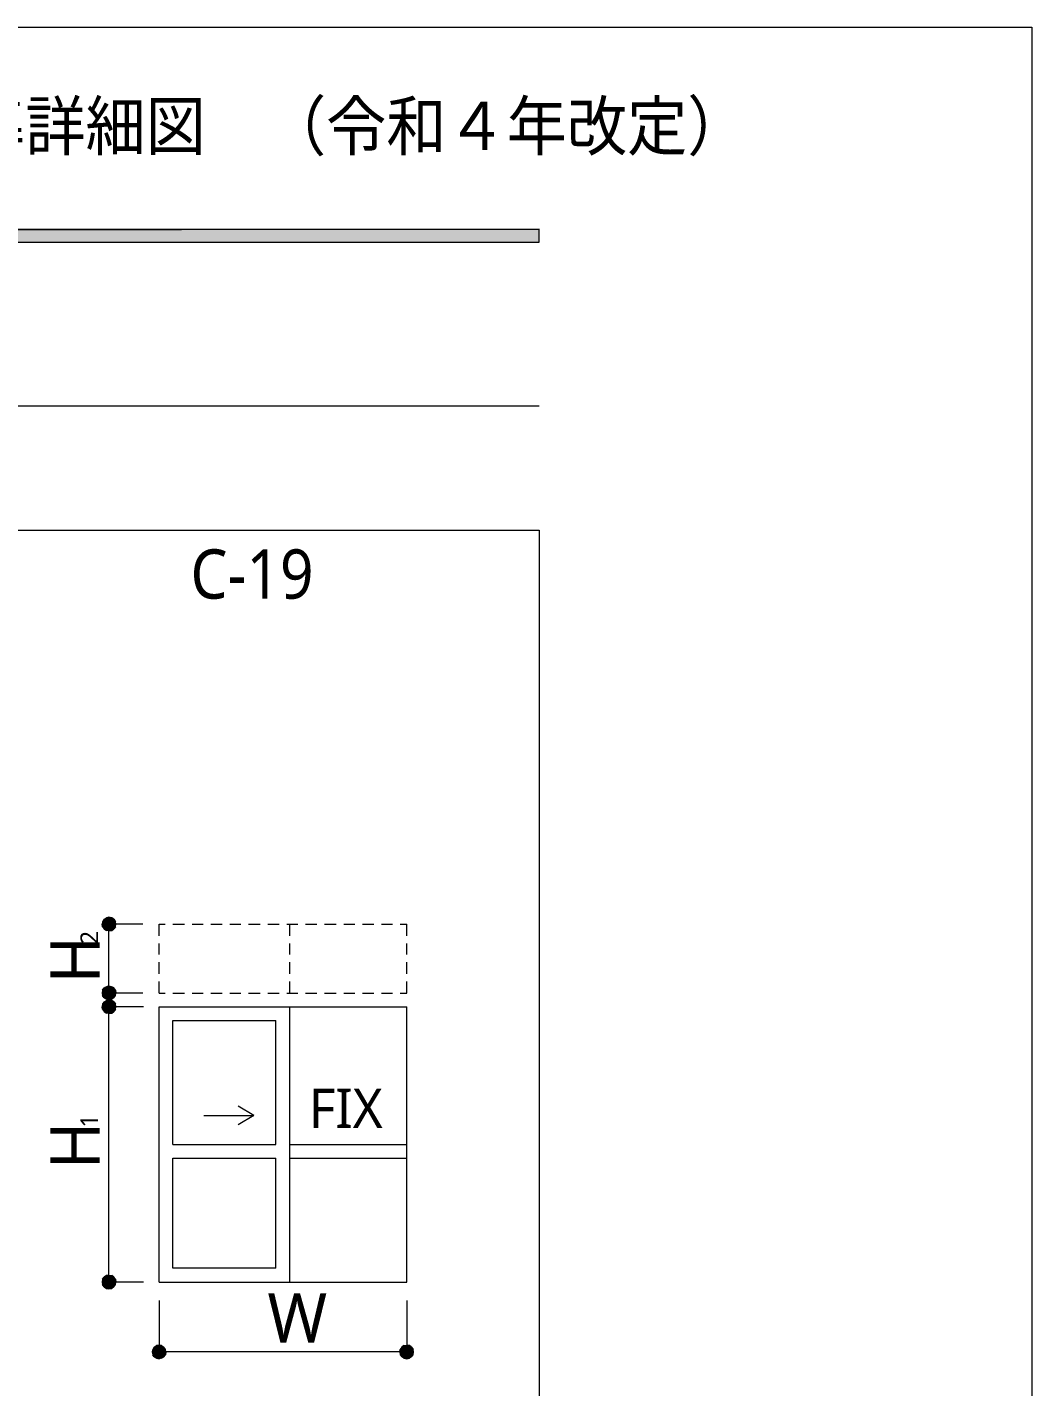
# Model space of a CAD drawing. Header units: millimetres. Extents: x 0 to 420, y 0 to 297.
# Drawn here: x 367.2 to 420.2, y 225.3 to 297 of the extents above; entities that cross this region are included whole.
import ezdxf
from ezdxf.enums import TextEntityAlignment as Align

# ---------------------------------------------------------------- set-up
doc = ezdxf.new("R2010")
doc.units = ezdxf.units.MM
doc.styles.add('kst32b', font='NotoSansJP-Variable.ttf')

msp = doc.modelspace()

# ---------------------------------------------------------------- hatches: boundary and pattern name
h = msp.add_hatch(color=7)
h.paths.add_polyline_path([(394.166, 285.623), (394.166, 286.321), (26.183, 285.623), (394.166, 285.623)])
h.paths.add_polyline_path([(394.166, 286.321), (26.183, 285.623), (26.183, 286.321), (394.166, 286.321)])
h = msp.add_hatch(color=7)
h.paths.add_polyline_path([(371.136, 249.788), (371.115, 249.661), (371.475, 249.661), (371.136, 249.788)])
h.paths.add_polyline_path([(371.115, 249.661), (371.475, 249.661), (371.136, 249.513), (371.115, 249.661)])
h.paths.add_polyline_path([(371.475, 249.661), (371.136, 249.513), (371.221, 249.407), (371.475, 249.661)])
h = msp.add_hatch(color=7)
h.paths.add_polyline_path([(371.475, 250.021), (371.348, 249.999), (371.475, 249.661), (371.475, 250.021)])
h.paths.add_polyline_path([(371.348, 249.999), (371.475, 249.661), (371.221, 249.915), (371.348, 249.999)])
h.paths.add_polyline_path([(371.475, 249.661), (371.221, 249.915), (371.136, 249.788), (371.475, 249.661)])
h = msp.add_hatch(color=7)
h.paths.add_polyline_path([(371.221, 249.407), (371.348, 249.322), (371.475, 249.661), (371.221, 249.407)])
h.paths.add_polyline_path([(371.348, 249.322), (371.475, 249.661), (371.475, 249.301), (371.348, 249.322)])
h.paths.add_polyline_path([(371.475, 249.661), (371.475, 249.301), (371.623, 249.322), (371.475, 249.661)])
for points in [[(371.623, 249.999), (371.475, 250.021), (371.475, 249.661), (371.623, 249.999)], [(371.348, 245.703), (371.475, 245.66), (371.475, 246.02), (371.348, 245.703)], [(371.623, 245.639), (371.475, 245.66), (371.475, 245.3), (371.623, 245.639)], [(371.348, 230.441), (371.475, 230.42), (371.475, 230.78), (371.348, 230.441)], [(373.782, 227.224), (373.761, 227.097), (374.121, 227.097), (373.782, 227.224)], [(387.519, 226.949), (387.541, 227.097), (387.181, 227.097), (387.519, 226.949)]]:
    msp.add_hatch(color=7).paths.add_polyline_path(points)
h = msp.add_hatch(color=7)
h.paths.add_polyline_path([(371.835, 249.661), (371.814, 249.788), (371.475, 249.661), (371.835, 249.661)])
h.paths.add_polyline_path([(371.814, 249.788), (371.475, 249.661), (371.729, 249.915), (371.814, 249.788)])
h.paths.add_polyline_path([(371.475, 249.661), (371.729, 249.915), (371.623, 249.999), (371.475, 249.661)])
h = msp.add_hatch(color=7)
h.paths.add_polyline_path([(371.623, 249.322), (371.729, 249.407), (371.475, 249.661), (371.623, 249.322)])
h.paths.add_polyline_path([(371.729, 249.407), (371.475, 249.661), (371.814, 249.513), (371.729, 249.407)])
h.paths.add_polyline_path([(371.475, 249.661), (371.814, 249.513), (371.835, 249.661), (371.475, 249.661)])
h = msp.add_hatch(color=7)
h.paths.add_polyline_path([(371.348, 246.359), (371.221, 246.295), (371.475, 246.02), (371.348, 246.359)])
h.paths.add_polyline_path([(371.221, 246.295), (371.475, 246.02), (371.136, 246.168), (371.221, 246.295)])
h.paths.add_polyline_path([(371.475, 246.02), (371.136, 246.168), (371.115, 246.02), (371.475, 246.02)])
h = msp.add_hatch(color=7)
h.paths.add_polyline_path([(371.115, 246.02), (371.136, 245.893), (371.475, 246.02), (371.115, 246.02)])
h.paths.add_polyline_path([(371.136, 245.893), (371.475, 246.02), (371.221, 245.766), (371.136, 245.893)])
h.paths.add_polyline_path([(371.475, 246.02), (371.221, 245.766), (371.348, 245.703), (371.475, 246.02)])
h = msp.add_hatch(color=7)
h.paths.add_polyline_path([(371.729, 246.295), (371.623, 246.359), (371.475, 246.02), (371.729, 246.295)])
h.paths.add_polyline_path([(371.623, 246.359), (371.475, 246.02), (371.475, 246.401), (371.623, 246.359)])
h.paths.add_polyline_path([(371.475, 246.02), (371.475, 246.401), (371.348, 246.359), (371.475, 246.02)])
h = msp.add_hatch(color=7)
h.paths.add_polyline_path([(371.814, 245.893), (371.835, 246.02), (371.475, 246.02), (371.814, 245.893)])
h.paths.add_polyline_path([(371.835, 246.02), (371.475, 246.02), (371.814, 246.168), (371.835, 246.02)])
h.paths.add_polyline_path([(371.475, 246.02), (371.814, 246.168), (371.729, 246.295), (371.475, 246.02)])
h = msp.add_hatch(color=7)
h.paths.add_polyline_path([(371.475, 245.66), (371.623, 245.703), (371.475, 246.02), (371.475, 245.66)])
h.paths.add_polyline_path([(371.623, 245.703), (371.475, 246.02), (371.729, 245.766), (371.623, 245.703)])
h.paths.add_polyline_path([(371.475, 246.02), (371.729, 245.766), (371.814, 245.893), (371.475, 246.02)])
h = msp.add_hatch(color=7)
h.paths.add_polyline_path([(371.136, 245.449), (371.115, 245.3), (371.475, 245.3), (371.136, 245.449)])
h.paths.add_polyline_path([(371.115, 245.3), (371.475, 245.3), (371.136, 245.173), (371.115, 245.3)])
h.paths.add_polyline_path([(371.475, 245.3), (371.136, 245.173), (371.221, 245.046), (371.475, 245.3)])
h = msp.add_hatch(color=7)
h.paths.add_polyline_path([(371.475, 245.66), (371.348, 245.639), (371.475, 245.3), (371.475, 245.66)])
h.paths.add_polyline_path([(371.348, 245.639), (371.475, 245.3), (371.221, 245.554), (371.348, 245.639)])
h.paths.add_polyline_path([(371.475, 245.3), (371.221, 245.554), (371.136, 245.449), (371.475, 245.3)])
h = msp.add_hatch(color=7)
h.paths.add_polyline_path([(371.221, 245.046), (371.348, 244.962), (371.475, 245.3), (371.221, 245.046)])
h.paths.add_polyline_path([(371.348, 244.962), (371.475, 245.3), (371.475, 244.941), (371.348, 244.962)])
h.paths.add_polyline_path([(371.475, 245.3), (371.475, 244.941), (371.623, 244.962), (371.475, 245.3)])
h = msp.add_hatch(color=7)
h.paths.add_polyline_path([(371.835, 245.3), (371.814, 245.449), (371.475, 245.3), (371.835, 245.3)])
h.paths.add_polyline_path([(371.814, 245.449), (371.475, 245.3), (371.729, 245.554), (371.814, 245.449)])
h.paths.add_polyline_path([(371.475, 245.3), (371.729, 245.554), (371.623, 245.639), (371.475, 245.3)])
h = msp.add_hatch(color=7)
h.paths.add_polyline_path([(371.623, 244.962), (371.729, 245.046), (371.475, 245.3), (371.623, 244.962)])
h.paths.add_polyline_path([(371.729, 245.046), (371.475, 245.3), (371.814, 245.173), (371.729, 245.046)])
h.paths.add_polyline_path([(371.475, 245.3), (371.814, 245.173), (371.835, 245.3), (371.475, 245.3)])
h = msp.add_hatch(color=7)
h.paths.add_polyline_path([(371.348, 231.119), (371.221, 231.034), (371.475, 230.78), (371.348, 231.119)])
h.paths.add_polyline_path([(371.221, 231.034), (371.475, 230.78), (371.136, 230.928), (371.221, 231.034)])
h.paths.add_polyline_path([(371.475, 230.78), (371.136, 230.928), (371.115, 230.78), (371.475, 230.78)])
h = msp.add_hatch(color=7)
h.paths.add_polyline_path([(371.729, 231.034), (371.623, 231.119), (371.475, 230.78), (371.729, 231.034)])
h.paths.add_polyline_path([(371.623, 231.119), (371.475, 230.78), (371.475, 231.14), (371.623, 231.119)])
h.paths.add_polyline_path([(371.475, 230.78), (371.475, 231.14), (371.348, 231.119), (371.475, 230.78)])
h = msp.add_hatch(color=7)
h.paths.add_polyline_path([(371.814, 230.653), (371.835, 230.78), (371.475, 230.78), (371.814, 230.653)])
h.paths.add_polyline_path([(371.835, 230.78), (371.475, 230.78), (371.814, 230.928), (371.835, 230.78)])
h.paths.add_polyline_path([(371.475, 230.78), (371.814, 230.928), (371.729, 231.034), (371.475, 230.78)])
h = msp.add_hatch(color=7)
h.paths.add_polyline_path([(371.115, 230.78), (371.136, 230.653), (371.475, 230.78), (371.115, 230.78)])
h.paths.add_polyline_path([(371.136, 230.653), (371.475, 230.78), (371.221, 230.526), (371.136, 230.653)])
h.paths.add_polyline_path([(371.475, 230.78), (371.221, 230.526), (371.348, 230.441), (371.475, 230.78)])
h = msp.add_hatch(color=7)
h.paths.add_polyline_path([(371.475, 230.42), (371.623, 230.441), (371.475, 230.78), (371.475, 230.42)])
h.paths.add_polyline_path([(371.623, 230.441), (371.475, 230.78), (371.729, 230.526), (371.623, 230.441)])
h.paths.add_polyline_path([(371.475, 230.78), (371.729, 230.526), (371.814, 230.653), (371.475, 230.78)])
h = msp.add_hatch(color=7)
h.paths.add_polyline_path([(374.121, 227.457), (373.973, 227.436), (374.121, 227.097), (374.121, 227.457)])
h.paths.add_polyline_path([(373.973, 227.436), (374.121, 227.097), (373.867, 227.351), (373.973, 227.436)])
h.paths.add_polyline_path([(374.121, 227.097), (373.867, 227.351), (373.782, 227.224), (374.121, 227.097)])
h = msp.add_hatch(color=7)
h.paths.add_polyline_path([(374.459, 227.224), (374.375, 227.351), (374.121, 227.097), (374.459, 227.224)])
h.paths.add_polyline_path([(374.375, 227.351), (374.121, 227.097), (374.248, 227.436), (374.375, 227.351)])
h.paths.add_polyline_path([(374.121, 227.097), (374.248, 227.436), (374.121, 227.457), (374.121, 227.097)])
h = msp.add_hatch(color=7)
h.paths.add_polyline_path([(386.927, 227.351), (386.842, 227.224), (387.181, 227.097), (386.927, 227.351)])
h.paths.add_polyline_path([(386.842, 227.224), (387.181, 227.097), (386.821, 227.097), (386.842, 227.224)])
h.paths.add_polyline_path([(387.181, 227.097), (386.821, 227.097), (386.842, 226.949), (387.181, 227.097)])
h = msp.add_hatch(color=7)
h.paths.add_polyline_path([(387.329, 227.436), (387.181, 227.457), (387.181, 227.097), (387.329, 227.436)])
h.paths.add_polyline_path([(387.181, 227.457), (387.181, 227.097), (387.032, 227.436), (387.181, 227.457)])
h.paths.add_polyline_path([(387.181, 227.097), (387.032, 227.436), (386.927, 227.351), (387.181, 227.097)])
h = msp.add_hatch(color=7)
h.paths.add_polyline_path([(387.541, 227.097), (387.519, 227.224), (387.181, 227.097), (387.541, 227.097)])
h.paths.add_polyline_path([(387.519, 227.224), (387.181, 227.097), (387.435, 227.351), (387.519, 227.224)])
h.paths.add_polyline_path([(387.181, 227.097), (387.435, 227.351), (387.329, 227.436), (387.181, 227.097)])
h = msp.add_hatch(color=7)
h.paths.add_polyline_path([(373.761, 227.097), (373.782, 226.949), (374.121, 227.097), (373.761, 227.097)])
h.paths.add_polyline_path([(373.782, 226.949), (374.121, 227.097), (373.867, 226.843), (373.782, 226.949)])
h.paths.add_polyline_path([(374.121, 227.097), (373.867, 226.843), (373.973, 226.758), (374.121, 227.097)])
h = msp.add_hatch(color=7)
h.paths.add_polyline_path([(373.973, 226.758), (374.121, 226.737), (374.121, 227.097), (373.973, 226.758)])
h.paths.add_polyline_path([(374.121, 226.737), (374.121, 227.097), (374.248, 226.758), (374.121, 226.737)])
h.paths.add_polyline_path([(374.121, 227.097), (374.248, 226.758), (374.375, 226.843), (374.121, 227.097)])
h = msp.add_hatch(color=7)
h.paths.add_polyline_path([(374.375, 226.843), (374.459, 226.949), (374.121, 227.097), (374.375, 226.843)])
h.paths.add_polyline_path([(374.459, 226.949), (374.121, 227.097), (374.481, 227.097), (374.459, 226.949)])
h.paths.add_polyline_path([(374.121, 227.097), (374.481, 227.097), (374.459, 227.224), (374.121, 227.097)])
h = msp.add_hatch(color=7)
h.paths.add_polyline_path([(386.842, 226.949), (386.927, 226.843), (387.181, 227.097), (386.842, 226.949)])
h.paths.add_polyline_path([(386.927, 226.843), (387.181, 227.097), (387.032, 226.758), (386.927, 226.843)])
h.paths.add_polyline_path([(387.181, 227.097), (387.032, 226.758), (387.181, 226.737), (387.181, 227.097)])
h = msp.add_hatch(color=7)
h.paths.add_polyline_path([(387.181, 226.737), (387.329, 226.758), (387.181, 227.097), (387.181, 226.737)])
h.paths.add_polyline_path([(387.329, 226.758), (387.181, 227.097), (387.435, 226.843), (387.329, 226.758)])
h.paths.add_polyline_path([(387.181, 227.097), (387.435, 226.843), (387.519, 226.949), (387.181, 227.097)])

# ---------------------------------------------------------------- linework, layer by layer
at = {"lineweight": 13}
msp.add_lwpolyline([(0.191, 0), (0.191, 296.968), (420.158, 296.968), (420.158, 0)], close=True, dxfattribs=at)
at = {"lineweight": 0}
for points in [[(394.166, 285.623), (394.166, 286.321), (26.183, 285.623)], [(394.166, 286.321), (26.183, 285.623), (26.183, 286.321)], [(371.136, 249.788), (371.115, 249.661), (371.475, 249.661)], [(371.115, 249.661), (371.475, 249.661), (371.136, 249.513)], [(371.475, 249.661), (371.221, 249.915), (371.136, 249.788)], [(371.475, 249.661), (371.136, 249.513), (371.221, 249.407)], [(371.348, 249.999), (371.475, 249.661), (371.221, 249.915)], [(371.221, 249.407), (371.348, 249.322), (371.475, 249.661)], [(371.475, 250.021), (371.348, 249.999), (371.475, 249.661)], [(371.348, 249.322), (371.475, 249.661), (371.475, 249.301)], [(371.623, 249.999), (371.475, 250.021), (371.475, 249.661)], [(371.475, 249.661), (371.729, 249.915), (371.623, 249.999)], [(371.814, 249.788), (371.475, 249.661), (371.729, 249.915)], [(371.835, 249.661), (371.814, 249.788), (371.475, 249.661)], [(371.475, 249.661), (371.475, 249.301), (371.623, 249.322)], [(371.623, 249.322), (371.729, 249.407), (371.475, 249.661)], [(371.729, 249.407), (371.475, 249.661), (371.814, 249.513)], [(371.475, 249.661), (371.814, 249.513), (371.835, 249.661)], [(371.475, 246.02), (371.136, 246.168), (371.115, 246.02)], [(371.115, 246.02), (371.136, 245.893), (371.475, 246.02)], [(371.221, 246.295), (371.475, 246.02), (371.136, 246.168)], [(371.136, 245.893), (371.475, 246.02), (371.221, 245.766)], [(371.348, 246.359), (371.221, 246.295), (371.475, 246.02)], [(371.475, 246.02), (371.221, 245.766), (371.348, 245.703)], [(371.475, 246.02), (371.475, 246.401), (371.348, 246.359)], [(371.348, 245.703), (371.475, 245.66), (371.475, 246.02)], [(371.623, 246.359), (371.475, 246.02), (371.475, 246.401)], [(371.729, 246.295), (371.623, 246.359), (371.475, 246.02)], [(371.475, 246.02), (371.814, 246.168), (371.729, 246.295)], [(371.835, 246.02), (371.475, 246.02), (371.814, 246.168)], [(371.475, 245.66), (371.623, 245.703), (371.475, 246.02)], [(371.623, 245.703), (371.475, 246.02), (371.729, 245.766)], [(371.475, 246.02), (371.729, 245.766), (371.814, 245.893)], [(371.814, 245.893), (371.835, 246.02), (371.475, 246.02)], [(371.136, 245.449), (371.115, 245.3), (371.475, 245.3)], [(371.115, 245.3), (371.475, 245.3), (371.136, 245.173)], [(371.475, 245.3), (371.221, 245.554), (371.136, 245.449)], [(371.475, 245.3), (371.136, 245.173), (371.221, 245.046)], [(371.348, 245.639), (371.475, 245.3), (371.221, 245.554)], [(371.221, 245.046), (371.348, 244.962), (371.475, 245.3)], [(371.475, 245.66), (371.348, 245.639), (371.475, 245.3)], [(371.348, 244.962), (371.475, 245.3), (371.475, 244.941)], [(371.623, 245.639), (371.475, 245.66), (371.475, 245.3)], [(371.475, 245.3), (371.729, 245.554), (371.623, 245.639)], [(371.814, 245.449), (371.475, 245.3), (371.729, 245.554)], [(371.835, 245.3), (371.814, 245.449), (371.475, 245.3)], [(371.475, 245.3), (371.475, 244.941), (371.623, 244.962)], [(371.623, 244.962), (371.729, 245.046), (371.475, 245.3)], [(371.729, 245.046), (371.475, 245.3), (371.814, 245.173)], [(371.475, 245.3), (371.814, 245.173), (371.835, 245.3)], [(371.475, 230.78), (371.136, 230.928), (371.115, 230.78)], [(371.221, 231.034), (371.475, 230.78), (371.136, 230.928)], [(371.348, 231.119), (371.221, 231.034), (371.475, 230.78)], [(371.475, 230.78), (371.475, 231.14), (371.348, 231.119)], [(371.623, 231.119), (371.475, 230.78), (371.475, 231.14)], [(371.729, 231.034), (371.623, 231.119), (371.475, 230.78)], [(371.475, 230.78), (371.814, 230.928), (371.729, 231.034)], [(371.835, 230.78), (371.475, 230.78), (371.814, 230.928)], [(371.115, 230.78), (371.136, 230.653), (371.475, 230.78)], [(371.136, 230.653), (371.475, 230.78), (371.221, 230.526)], [(371.475, 230.78), (371.221, 230.526), (371.348, 230.441)], [(371.348, 230.441), (371.475, 230.42), (371.475, 230.78)], [(371.475, 230.42), (371.623, 230.441), (371.475, 230.78)], [(371.623, 230.441), (371.475, 230.78), (371.729, 230.526)], [(371.475, 230.78), (371.729, 230.526), (371.814, 230.653)], [(371.814, 230.653), (371.835, 230.78), (371.475, 230.78)], [(374.121, 227.097), (373.867, 227.351), (373.782, 227.224)], [(373.973, 227.436), (374.121, 227.097), (373.867, 227.351)], [(374.121, 227.457), (373.973, 227.436), (374.121, 227.097)], [(374.121, 227.097), (374.248, 227.436), (374.121, 227.457)], [(374.375, 227.351), (374.121, 227.097), (374.248, 227.436)], [(374.459, 227.224), (374.375, 227.351), (374.121, 227.097)], [(386.927, 227.351), (386.842, 227.224), (387.181, 227.097)], [(387.181, 227.097), (387.032, 227.436), (386.927, 227.351)], [(387.181, 227.457), (387.181, 227.097), (387.032, 227.436)], [(387.329, 227.436), (387.181, 227.457), (387.181, 227.097)], [(387.181, 227.097), (387.435, 227.351), (387.329, 227.436)], [(387.519, 227.224), (387.181, 227.097), (387.435, 227.351)], [(373.782, 227.224), (373.761, 227.097), (374.121, 227.097)], [(373.761, 227.097), (373.782, 226.949), (374.121, 227.097)], [(373.782, 226.949), (374.121, 227.097), (373.867, 226.843)], [(374.121, 227.097), (373.867, 226.843), (373.973, 226.758)], [(373.973, 226.758), (374.121, 226.737), (374.121, 227.097)], [(374.121, 227.097), (374.481, 227.097), (374.459, 227.224)], [(374.121, 226.737), (374.121, 227.097), (374.248, 226.758)], [(374.121, 227.097), (374.248, 226.758), (374.375, 226.843)], [(374.375, 226.843), (374.459, 226.949), (374.121, 227.097)], [(374.459, 226.949), (374.121, 227.097), (374.481, 227.097)], [(386.842, 227.224), (387.181, 227.097), (386.821, 227.097)], [(387.181, 227.097), (386.821, 227.097), (386.842, 226.949)], [(386.842, 226.949), (386.927, 226.843), (387.181, 227.097)], [(386.927, 226.843), (387.181, 227.097), (387.032, 226.758)], [(387.181, 227.097), (387.032, 226.758), (387.181, 226.737)], [(387.541, 227.097), (387.519, 227.224), (387.181, 227.097)], [(387.181, 226.737), (387.329, 226.758), (387.181, 227.097)], [(387.329, 226.758), (387.181, 227.097), (387.435, 226.843)], [(387.181, 227.097), (387.435, 226.843), (387.519, 226.949)], [(387.519, 226.949), (387.541, 227.097), (387.181, 227.097)]]:
    msp.add_lwpolyline(points, close=True, dxfattribs=at)
at = {"lineweight": 13}
for points in [[(394.166, 276.987), (26.183, 276.987)], [(215.18, 270.446), (394.166, 270.446)], [(394.166, 270.446), (394.166, 160.613)], [(373.253, 249.661), (371.475, 249.661)], [(373.253, 246.02), (371.475, 246.02), (371.475, 249.661)], [(374.121, 249.661), (374.438, 249.661)], [(374.121, 249.047), (374.121, 249.661)], [(374.841, 249.661), (375.454, 249.661)], [(375.857, 249.661), (376.449, 249.661)], [(376.851, 249.661), (377.444, 249.661)], [(377.846, 249.661), (378.439, 249.661)], [(378.841, 249.661), (379.455, 249.661)], [(379.857, 249.661), (380.45, 249.661)], [(380.852, 249.661), (381.445, 249.661)], [(381.021, 249.047), (381.021, 249.661)], [(381.847, 249.661), (382.439, 249.661)], [(382.841, 249.661), (383.455, 249.661)], [(383.857, 249.661), (384.45, 249.661)], [(384.852, 249.661), (385.445, 249.661)], [(385.847, 249.661), (386.44, 249.661)], [(386.842, 249.661), (387.181, 249.661)], [(387.181, 249.047), (387.181, 249.661)], [(374.121, 248.052), (374.121, 248.645)], [(381.021, 248.052), (381.021, 248.645)], [(387.181, 248.052), (387.181, 248.645)], [(374.121, 247.036), (374.121, 247.65)], [(381.021, 247.036), (381.021, 247.65)], [(387.181, 247.036), (387.181, 247.65)], [(374.121, 246.02), (374.121, 246.634)], [(374.121, 246.02), (374.438, 246.02)], [(374.841, 246.02), (375.454, 246.02)], [(375.857, 246.02), (376.449, 246.02)], [(376.851, 246.02), (377.444, 246.02)], [(377.846, 246.02), (378.439, 246.02)], [(378.841, 246.02), (379.455, 246.02)], [(379.857, 246.02), (380.45, 246.02)], [(380.852, 246.02), (381.445, 246.02)], [(381.021, 246.02), (381.021, 246.634)], [(381.847, 246.02), (382.439, 246.02)], [(382.841, 246.02), (383.455, 246.02)], [(383.857, 246.02), (384.45, 246.02)], [(384.852, 246.02), (385.445, 246.02)], [(385.847, 246.02), (386.44, 246.02)], [(386.842, 246.02), (387.181, 246.02)], [(387.181, 246.02), (387.181, 246.634)], [(373.295, 245.3), (371.475, 245.3)], [(373.295, 230.78), (371.475, 230.78), (371.475, 245.3)], [(374.121, 245.3), (387.181, 245.3)], [(374.121, 230.78), (374.121, 245.3)], [(381.021, 230.78), (381.021, 245.3)], [(387.181, 230.78), (387.181, 245.3)], [(374.841, 244.581), (380.28, 244.581)], [(374.841, 238.04), (374.841, 244.581)], [(380.28, 238.04), (380.28, 244.581)], [(376.47, 239.564), (379.116, 239.564), (378.291, 239.078)], [(379.116, 239.564), (378.291, 240.051)], [(374.841, 238.04), (380.28, 238.04)], [(381.021, 238.04), (387.181, 238.04)], [(380.28, 231.521), (374.841, 231.521), (374.841, 237.321), (380.28, 237.321)], [(380.28, 231.521), (380.28, 237.321)], [(381.021, 237.321), (387.181, 237.321)], [(374.121, 230.78), (387.181, 230.78)], [(374.121, 229.806), (374.121, 227.097)], [(387.181, 229.806), (387.181, 227.097), (374.121, 227.097)]]:
    msp.add_lwpolyline(points, dxfattribs=at)

# ---------------------------------------------------------------- texts
at = {"style": 'kst32b'}
for s, height, p, p2 in [('建築工事標準詳細図\u3000（令和４年改定）', 2.54, (348.008, 290.486), (405.158, 290.486)), ('C-19', 2.5989, (375.772, 266.827), (382.269, 266.827)), ('FIX', 2.0791, (382.016, 238.908), (385.914, 238.908))]:
    msp.add_text(s, height=height, dxfattribs=at).set_placement(p, p2, align=Align.FIT)
for s, height, p in [('2', 0.936, (370.904, 248.603)), ('H', 2.599, (370.988, 246.528)), ('H', 2.599, (370.988, 236.728)), ('1', 0.936, (370.904, 238.929))]:
    msp.add_text(s, height=height, rotation=90, dxfattribs=at).set_placement(p)
msp.add_text('W', height=2.599, dxfattribs=at).set_placement((379.836, 227.584))

doc.saveas('drawing.dxf')
